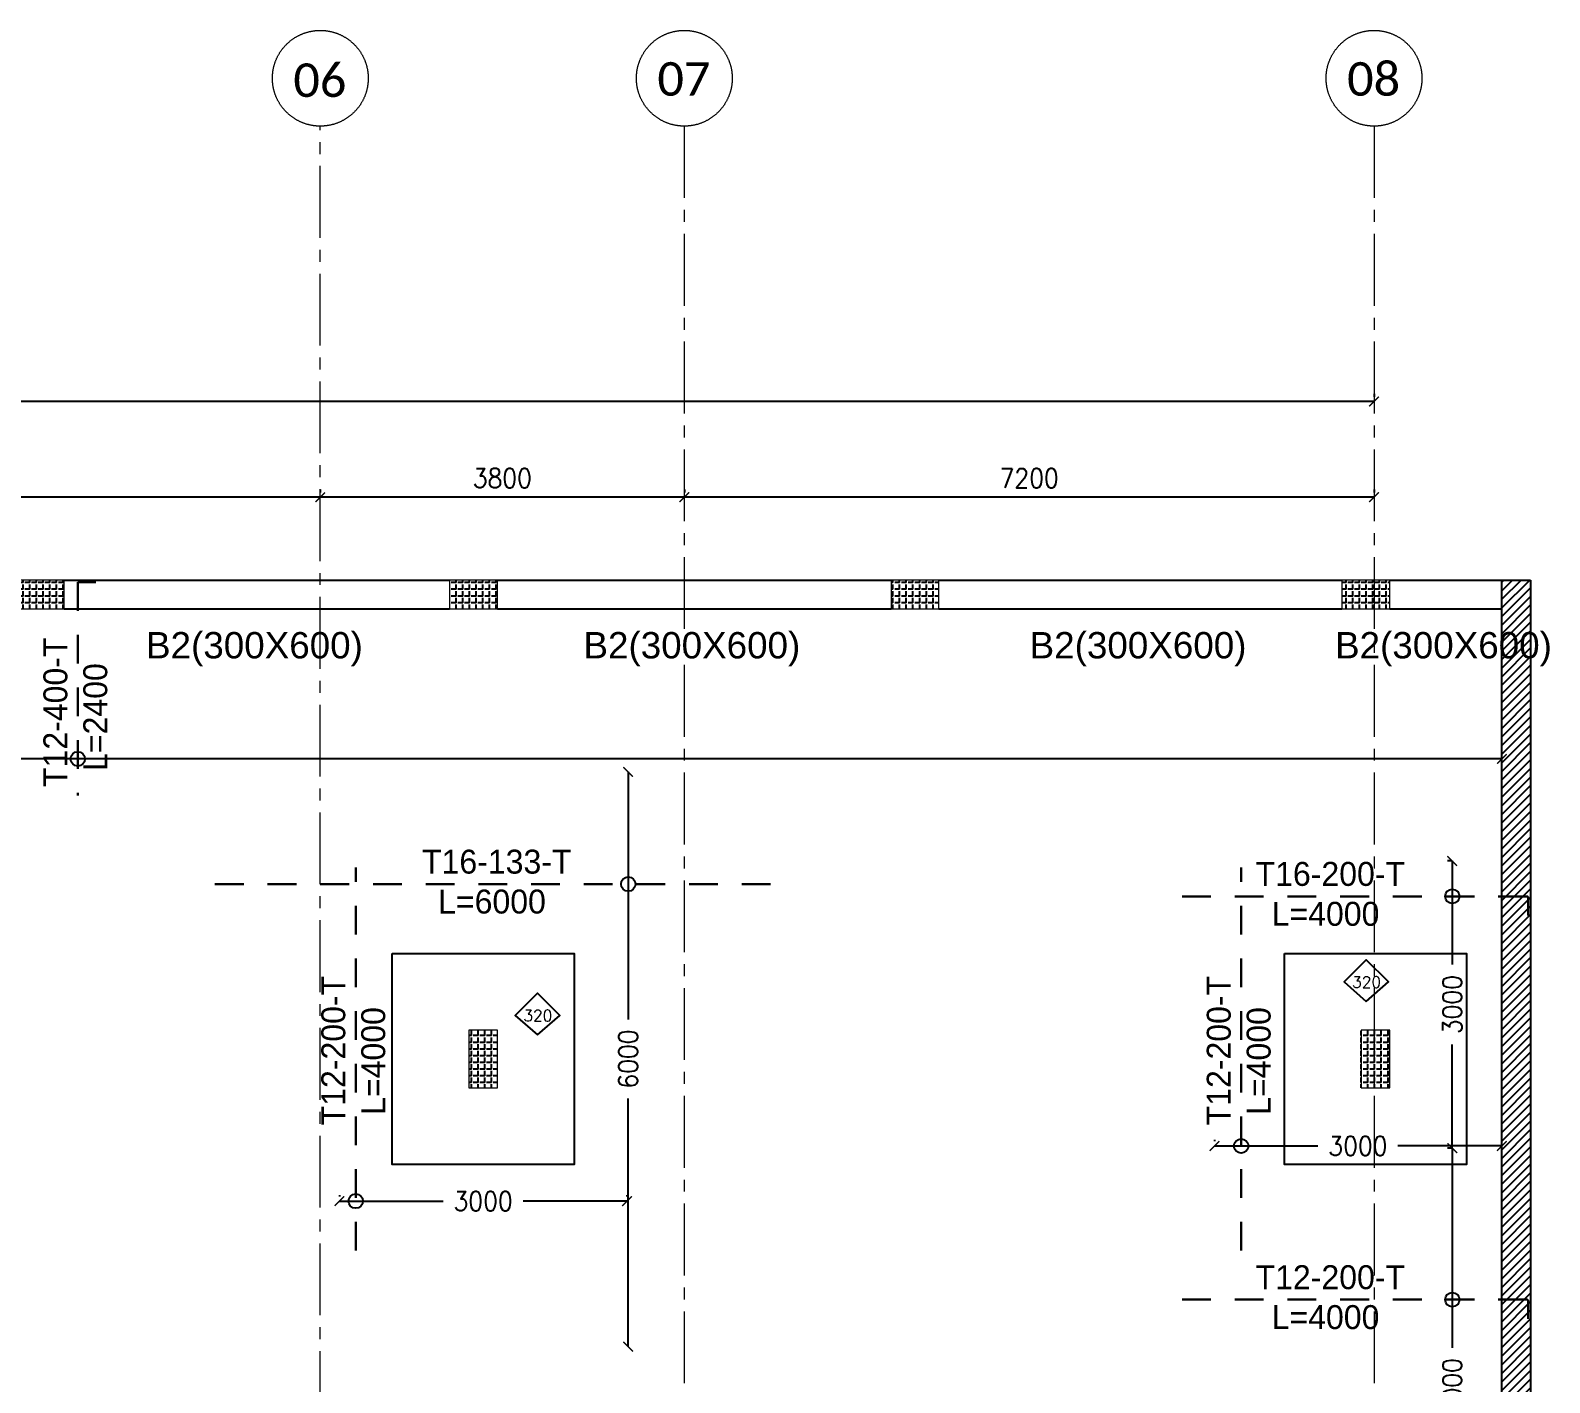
# Model space of a CAD drawing. Header units: millimetres. Extents: x -967280 to 3852, y 2833 to 1955156.
# Drawn here: x -708655 to -692796, y 514658 to 528777 of the extents above; entities that cross this region are included whole.
import ezdxf
from ezdxf.enums import TextEntityAlignment as Align

# ---------------------------------------------------------------- set-up
doc = ezdxf.new("R2010")
doc.units = ezdxf.units.MM
doc.header["$LTSCALE"] = 1000
doc.header["$PDMODE"] = 35
doc.header["$PDSIZE"] = 25
for name, pattern in [('$0$DASHED2', [0.375, 0.25, -0.125]), ('B05-FIRST FLOOR PLAN$0$DLINE', [0.55, 0.3, -0.25]), ('Columns_Structural070816$0$CENTER2', [1.125, 0.75, -0.125, 0.125, -0.125]), ('HRZN_Line-Ptrn-Sold', [9144001.0, 9144000.0, -1])]:
    doc.linetypes.add(name, pattern=pattern)
for name, color, linetype in [('_N-DIM 3', 7, 'Continuous'), ('B05-FIRST FLOOR PLAN$0$STR_ROOF RFT$0$S-SYMB', 30, 'Continuous'), ('R.C. footing', 4, 'Continuous'), ('S - BATH Hach', 1, 'Continuous'), ('S - col hach', 1, 'Continuous'), ('S -Beams', 2, 'Continuous'), ('S-TEXT', 2, 'Continuous'), ('SLAB', 210, 'Continuous')]:
    doc.layers.add(name, color=color, linetype=linetype)
for name, color, linetype, lineweight in [('A-AX-ATT-100', 7, 'HRZN_Line-Ptrn-Sold', 18), ('S - column', 6, 'Continuous', 60), ('ST-000-AXIS', 9, 'Columns_Structural070816$0$CENTER2', 9), ('ST-203-SLAB-TXT', 7, 'Continuous', 30), ('ST-206-SLAB-DIM', 1, 'Continuous', 20), ('ST-RFT-BOT', 2, '$0$DASHED2', 30), ('ST-RFT-TOP', 5, '$0$DASHED2', 30)]:
    doc.layers.add(name, color=color, linetype=linetype, lineweight=lineweight)
doc.styles.add('B05-FIRST FLOOR PLAN$0$XS-Roof RFT$0$T25-100', font='STENCIL.shx', dxfattribs={"height": 250})
doc.styles.add('Calibri_2', font='calibri.ttf', dxfattribs={"height": 300})
doc.styles.add('ROMANC', font='romanc.shx')
doc.styles.add('TUNELNO', font='romans.shx', dxfattribs={"width": 0.9})
doc.styles.add('XREF-ST-FRAMING 1ST FLOOR$0$STRECTURAL', font='arial.ttf')
doc.dimstyles.new('Copy(2) of DSEC', dxfattribs={"dimtxt": 200, "dimasz": 100, "dimexe": 50, "dimexo": 80, "dimgap": 100, "dimtad": 1, "dimdec": 0, "dimrnd": 5, "dimzin": 0, "dimdsep": 46, "dimtxsty": 'TUNELNO', "dimblk": 'ARCHTICK', "dimcen": 0.09, "dimclrd": 1, "dimclre": 1, "dimclrt": 3, "dimadec": 0, "dimazin": 0, "dimtfac": 0.78125, "dimtdec": 0, "dimtix": 1, "dimtmove": 2, "dimatfit": 3, "dimldrblk": 'ARCHTICK', "dimfxl": 1, "dimtolj": 1, "dimtzin": 0, "dimarcsym": 0})
pattern_1 = [(90, (-416898.87, -510539.72), (-69.85, 4e-15), [50.8, -19.05]), (180, (-416898.87, -510539.72), (-9e-15, -69.85), [50.8, -19.05])]
pattern_2 = [(90, (613578.686, -423037.37), (-69.85, 4e-15), [50.8, -19.05]), (180, (613578.686, -423037.37), (-9e-15, -69.85), [50.8, -19.05])]
pattern_3 = [(90, (613528.686, -423037.37), (-69.85, 4e-15), [50.8, -19.05]), (180, (613528.686, -423037.37), (-9e-15, -69.85), [50.8, -19.05])]

# ---------------------------------------------------------------- blocks, each defined once
blk = doc.blocks.new('_ArchTick')
at = {"color": 0, "linetype": 'ByBlock', "const_width": 0.15}
blk.add_lwpolyline([(-0.5, -0.5), (0.5, 0.5)], dxfattribs=at)
blk = doc.blocks.new('*D1052')
at = {"layer": 'Defpoints', "color": 0, "transparency": 16777216}
for p in [(-702385, 521035), (-702415, 515034), (-702385, 515034)]:
    blk.add_point(p, dxfattribs=at)
at = {"layer": 'ST-206-SLAB-DIM', "color": 1, "lineweight": -2, "transparency": 16777216}
for p, q in [((-702415, 521035), (-702415, 518450)), ((-702415, 515034), (-702415, 517625))]:
    blk.add_line(p, q, dxfattribs=at)
at = {"layer": 'ST-206-SLAB-DIM', "color": 1, "lineweight": -2, "transparency": 16777216, "xscale": 100, "yscale": 100, "zscale": 100}
for p, rotation in [((-702415, 521035), 90), ((-702415, 515034), 270)]:
    blk.add_blockref('_ArchTick', p, dxfattribs=dict(at, rotation=rotation))
at = {"layer": 'ST-206-SLAB-DIM', "color": 3, "transparency": 16777216, "insert": (-702415, 518037), "char_height": 200, "attachment_point": 5, "rotation": 90, "style": 'TUNELNO'}
blk.add_mtext('\\A1;6000', dxfattribs=at)
blk = doc.blocks.new('*D1053')
at = {"layer": 'Defpoints', "color": 0, "transparency": 16777216}
for p in [(-693737, 520105), (-693812, 517106), (-693737, 517106)]:
    blk.add_point(p, dxfattribs=at)
at = {"layer": 'ST-206-SLAB-DIM', "color": 1, "lineweight": -2, "transparency": 16777216}
for p, q in [((-693817, 520105), (-693862, 520105)), ((-693812, 520105), (-693812, 519023)), ((-693812, 517106), (-693812, 518188)), ((-693817, 517106), (-693862, 517106))]:
    blk.add_line(p, q, dxfattribs=at)
at = {"layer": 'ST-206-SLAB-DIM', "color": 1, "lineweight": -2, "transparency": 16777216, "xscale": 100, "yscale": 100, "zscale": 100}
for p, rotation in [((-693812, 520105), 90), ((-693812, 517106), 270)]:
    blk.add_blockref('_ArchTick', p, dxfattribs=dict(at, rotation=rotation))
at = {"layer": 'ST-206-SLAB-DIM', "color": 3, "transparency": 16777216, "insert": (-693812, 518605), "char_height": 200, "attachment_point": 5, "rotation": 90, "style": 'TUNELNO'}
blk.add_mtext('\\A1;3000', dxfattribs=at)
blk = doc.blocks.new('*D1016')
at = {"layer": 'Defpoints', "color": 0, "transparency": 16777216}
for p in [(-746629, 521171), (-746629, 521141), (-693294, 521141)]:
    blk.add_point(p, dxfattribs=at)
at = {"layer": 'ST-206-SLAB-DIM', "color": 1, "lineweight": -2, "transparency": 16777216}
for p, q in [((-746629, 521171), (-715373, 521171)), ((-693294, 521171), (-714367, 521171))]:
    blk.add_line(p, q, dxfattribs=at)
at = {"layer": 'ST-206-SLAB-DIM', "color": 1, "lineweight": -2, "transparency": 16777216, "xscale": 100, "yscale": 100, "zscale": 100, "rotation": 180}
blk.add_blockref('_ArchTick', (-746629, 521171), dxfattribs=at)
at = {"layer": 'ST-206-SLAB-DIM', "color": 1, "lineweight": -2, "transparency": 16777216, "xscale": 100, "yscale": 100, "zscale": 100}
blk.add_blockref('_ArchTick', (-693294, 521171), dxfattribs=at)
at = {"layer": 'ST-206-SLAB-DIM', "color": 3, "transparency": 16777216, "insert": (-714870, 521171), "char_height": 200, "attachment_point": 5, "style": 'TUNELNO'}
blk.add_mtext('\\A1;53335', dxfattribs=at)
blk = doc.blocks.new('*D1092')
at = {"layer": 'Defpoints', "color": 0, "transparency": 16777216}
for p in [(-696295, 517113), (-693294, 517129), (-693294, 517113)]:
    blk.add_point(p, dxfattribs=at)
at = {"layer": 'ST-206-SLAB-DIM', "color": 1, "lineweight": -2, "transparency": 16777216}
for p, q in [((-696295, 517193), (-696295, 517179)), ((-693294, 517193), (-693294, 517179)), ((-696295, 517129), (-695214, 517129)), ((-693294, 517129), (-694379, 517129))]:
    blk.add_line(p, q, dxfattribs=at)
at = {"layer": 'ST-206-SLAB-DIM', "color": 1, "lineweight": -2, "transparency": 16777216, "xscale": 100, "yscale": 100, "zscale": 100, "rotation": 180}
blk.add_blockref('_ArchTick', (-696295, 517129), dxfattribs=at)
at = {"layer": 'ST-206-SLAB-DIM', "color": 1, "lineweight": -2, "transparency": 16777216, "xscale": 100, "yscale": 100, "zscale": 100}
blk.add_blockref('_ArchTick', (-693294, 517129), dxfattribs=at)
at = {"layer": 'ST-206-SLAB-DIM', "color": 3, "transparency": 16777216, "insert": (-694797, 517129), "char_height": 200, "attachment_point": 5, "style": 'TUNELNO'}
blk.add_mtext('\\A1;3000', dxfattribs=at)
blk = doc.blocks.new('A$C46269fcd new')
at = {"layer": 'S - BATH Hach', "ltscale": 30, "transparency": 33554483}
h = blk.add_hatch(dxfattribs=at)
h.set_pattern_fill('ANSI31', color=1, scale=20)
h.set_pattern_definition([(45, (643184.17, -484711.8), (-44.9012806, 44.9012806), [])])
h.paths.add_polyline_path([(47835, 35800), (47835, -9200), (-6100, -9200), (-6100, 35800), (-5800, 35800), (-5800, -8900), (47535, -8900), (47535, 35800)])
at = {"layer": 'S - col hach', "true_color": 0xcd6928}
h = blk.add_hatch(dxfattribs=at)
h.set_pattern_fill('ANGLE', color=32, scale=10, angle=90)
h.set_pattern_definition(pattern_1)
h.paths.add_polyline_path([(37050, 31100), (36750, 31100), (36750, 30500), (37050, 30500)])
h = blk.add_hatch(dxfattribs=at)
h.set_pattern_fill('ANGLE', color=32, scale=10, angle=90)
h.set_pattern_definition(pattern_1)
h.paths.add_polyline_path([(46365, 31100), (46065, 31100), (46065, 30500), (46365, 30500)])
at = {"layer": 'R.C. footing'}
blk.add_line((47535, 35800), (47535, 35800), dxfattribs=at)
at = {"layer": 'R.C. footing', "color": 4, "ltscale": 30}
blk.add_lwpolyline([(47835, 35800), (47835, -9200), (-6100, -9200), (-6100, 35800), (-5800, 35800), (-5800, -8900), (47535, -8900), (47535, 35800)], close=True, dxfattribs=at)
at = {"layer": 'S - column', "lineweight": 15}
for points in [[(37050, 31100), (36750, 31100), (36750, 30500), (37050, 30500)], [(46365, 31100), (46065, 31100), (46065, 30500), (46365, 30500)]]:
    blk.add_lwpolyline(points, close=True, dxfattribs=at)
blk = doc.blocks.new('str col s')
at = {"layer": 'S - col hach', "true_color": 0xcd6928}
h = blk.add_hatch(dxfattribs=at)
h.set_pattern_fill('ANGLE', color=32, scale=10, angle=90)
h.set_pattern_definition(pattern_3)
h.paths.add_polyline_path([(5275, -300), (5275, 0), (4775, 0), (4775, -300)])
h = blk.add_hatch(dxfattribs=at)
h.set_pattern_fill('ANGLE', color=32, scale=10, angle=90)
h.set_pattern_definition(pattern_2)
h.paths.add_polyline_path([(9300, 0), (9300, -300), (9800, -300), (9800, 0)])
h = blk.add_hatch(dxfattribs=at)
h.set_pattern_fill('ANGLE', color=32, scale=10, angle=90)
h.set_pattern_definition(pattern_3)
h.paths.add_polyline_path([(13908, 0), (13908, -300), (14408, -300), (14408, 0)])
h = blk.add_hatch(dxfattribs=at)
h.set_pattern_fill('ANGLE', color=32, scale=10, angle=90)
h.set_pattern_definition(pattern_2)
h.paths.add_polyline_path([(19115, -300), (19115, 0), (18615, 0), (18615, -300)])
at = {"layer": 'S - column', "lineweight": 15}
for points in [[(5275, 0), (4775, 0), (4775, -300), (5275, -300)], [(9800, 0), (9300, 0), (9300, -300), (9800, -300)], [(14408, 0), (13908, 0), (13908, -300), (14408, -300)], [(19115, 0), (18615, 0), (18615, -300), (19115, -300)]]:
    blk.add_lwpolyline(points, close=True, dxfattribs=at)
blk = doc.blocks.new('*D1134')
at = {"layer": 'Defpoints', "color": 0, "transparency": 16777216}
for p in [(-702428, 516553), (-705429, 516537), (-702428, 516537)]:
    blk.add_point(p, dxfattribs=at)
at = {"layer": 'ST-206-SLAB-DIM', "color": 1, "lineweight": -2, "transparency": 16777216}
for p, q in [((-705429, 516617), (-705429, 516603)), ((-705429, 516553), (-704346, 516553)), ((-702428, 516553), (-703512, 516553)), ((-702428, 516617), (-702428, 516603))]:
    blk.add_line(p, q, dxfattribs=at)
at = {"layer": 'ST-206-SLAB-DIM', "color": 1, "lineweight": -2, "transparency": 16777216, "xscale": 100, "yscale": 100, "zscale": 100, "rotation": 180}
blk.add_blockref('_ArchTick', (-705429, 516553), dxfattribs=at)
at = {"layer": 'ST-206-SLAB-DIM', "color": 1, "lineweight": -2, "transparency": 16777216, "xscale": 100, "yscale": 100, "zscale": 100}
blk.add_blockref('_ArchTick', (-702428, 516553), dxfattribs=at)
at = {"layer": 'ST-206-SLAB-DIM', "color": 3, "transparency": 16777216, "insert": (-703929, 516553), "char_height": 200, "attachment_point": 5, "style": 'TUNELNO'}
blk.add_mtext('\\A1;3000', dxfattribs=at)
blk = doc.blocks.new('*D1101')
at = {"layer": 'Defpoints', "color": 0, "transparency": 16777216}
for p in [(-693737, 517106), (-693812, 513106), (-693737, 513106)]:
    blk.add_point(p, dxfattribs=at)
at = {"layer": 'ST-206-SLAB-DIM', "color": 1, "lineweight": -2, "transparency": 16777216}
for p, q in [((-693817, 517106), (-693862, 517106)), ((-693812, 517106), (-693812, 515023)), ((-693812, 513106), (-693812, 514188)), ((-693817, 513106), (-693862, 513106))]:
    blk.add_line(p, q, dxfattribs=at)
at = {"layer": 'ST-206-SLAB-DIM', "color": 1, "lineweight": -2, "transparency": 16777216, "xscale": 100, "yscale": 100, "zscale": 100}
for p, rotation in [((-693812, 517106), 90), ((-693812, 513106), 270)]:
    blk.add_blockref('_ArchTick', p, dxfattribs=dict(at, rotation=rotation))
at = {"layer": 'ST-206-SLAB-DIM', "color": 3, "transparency": 16777216, "insert": (-693812, 514605), "char_height": 200, "attachment_point": 5, "rotation": 90, "style": 'TUNELNO'}
blk.add_mtext('\\A1;4000', dxfattribs=at)
blk = doc.blocks.new('Grid - HRZN_G-Datm-Grid-Head-1554275-FIRST FLOOR FFL_1_')
at = {"layer": 'A-AX-ATT-100'}
blk.add_circle((0, 0), 5, dxfattribs=at)
blk = doc.blocks.new('*D1489')
at = {"layer": '_N-DIM 3', "color": 1, "linetype": 'Continuous', "lineweight": -2, "ltscale": 30, "transparency": 16777216}
for p, q in [((555899, 747185), (555899, 747155)), ((563099, 747185), (563099, 747155)), ((563099, 747105), (555899, 747105))]:
    blk.add_line(p, q, dxfattribs=at)
at = {"layer": 'Defpoints', "color": 0, "linetype": 'Continuous', "ltscale": 30, "transparency": 16777216}
for p in [(555899, 747105), (555899, 747105), (563099, 747105)]:
    blk.add_point(p, dxfattribs=at)
at = {"layer": '_N-DIM 3', "color": 1, "linetype": 'Continuous', "lineweight": -2, "ltscale": 30, "transparency": 16777216, "xscale": 100, "yscale": 100, "zscale": 100, "rotation": 180}
blk.add_blockref('_ArchTick', (555899, 747105), dxfattribs=at)
at = {"layer": '_N-DIM 3', "color": 1, "linetype": 'Continuous', "lineweight": -2, "ltscale": 30, "transparency": 16777216, "xscale": 100, "yscale": 100, "zscale": 100}
blk.add_blockref('_ArchTick', (563099, 747105), dxfattribs=at)
at = {"layer": '_N-DIM 3', "color": 3, "linetype": 'Continuous', "ltscale": 30, "transparency": 16777216, "insert": (559499, 747305), "char_height": 200, "attachment_point": 5, "style": 'TUNELNO'}
blk.add_mtext('\\A1;7200', dxfattribs=at)
blk = doc.blocks.new('*D1490')
at = {"layer": '_N-DIM 3', "color": 1, "linetype": 'Continuous', "lineweight": -2, "ltscale": 30, "transparency": 16777216}
for p, q in [((552099, 747185), (552099, 747155)), ((555899, 747185), (555899, 747155)), ((555899, 747105), (552099, 747105))]:
    blk.add_line(p, q, dxfattribs=at)
at = {"layer": 'Defpoints', "color": 0, "linetype": 'Continuous', "ltscale": 30, "transparency": 16777216}
for p in [(552099, 747105), (552099, 747105), (555899, 747105)]:
    blk.add_point(p, dxfattribs=at)
at = {"layer": '_N-DIM 3', "color": 1, "linetype": 'Continuous', "lineweight": -2, "ltscale": 30, "transparency": 16777216, "xscale": 100, "yscale": 100, "zscale": 100, "rotation": 180}
blk.add_blockref('_ArchTick', (552099, 747105), dxfattribs=at)
at = {"layer": '_N-DIM 3', "color": 1, "linetype": 'Continuous', "lineweight": -2, "ltscale": 30, "transparency": 16777216, "xscale": 100, "yscale": 100, "zscale": 100}
blk.add_blockref('_ArchTick', (555899, 747105), dxfattribs=at)
at = {"layer": '_N-DIM 3', "color": 3, "linetype": 'Continuous', "ltscale": 30, "transparency": 16777216, "insert": (553999, 747305), "char_height": 200, "attachment_point": 5, "style": 'TUNELNO'}
blk.add_mtext('\\A1;3800', dxfattribs=at)
blk = doc.blocks.new('*D1491')
at = {"layer": '_N-DIM 3', "color": 1, "linetype": 'Continuous', "lineweight": -2, "ltscale": 30, "transparency": 16777216}
for p, q in [((544499, 747185), (544499, 747155)), ((552099, 747185), (552099, 747155)), ((552099, 747105), (544499, 747105))]:
    blk.add_line(p, q, dxfattribs=at)
at = {"layer": 'Defpoints', "color": 0, "linetype": 'Continuous', "ltscale": 30, "transparency": 16777216}
for p in [(544499, 747105), (544499, 747105), (552099, 747105)]:
    blk.add_point(p, dxfattribs=at)
at = {"layer": '_N-DIM 3', "color": 1, "linetype": 'Continuous', "lineweight": -2, "ltscale": 30, "transparency": 16777216, "xscale": 100, "yscale": 100, "zscale": 100, "rotation": 180}
blk.add_blockref('_ArchTick', (544499, 747105), dxfattribs=at)
at = {"layer": '_N-DIM 3', "color": 1, "linetype": 'Continuous', "lineweight": -2, "ltscale": 30, "transparency": 16777216, "xscale": 100, "yscale": 100, "zscale": 100}
blk.add_blockref('_ArchTick', (552099, 747105), dxfattribs=at)
at = {"layer": '_N-DIM 3', "color": 3, "linetype": 'Continuous', "ltscale": 30, "transparency": 16777216, "insert": (548299, 747305), "char_height": 200, "attachment_point": 5, "style": 'TUNELNO'}
blk.add_mtext('\\A1;7600', dxfattribs=at)
blk = doc.blocks.new('*D1496')
at = {"layer": '_N-DIM 3', "color": 1, "linetype": 'Continuous', "lineweight": -2, "ltscale": 30, "transparency": 16777216}
for p, q in [((516899, 748185), (516899, 748155)), ((563099, 748105), (516899, 748105)), ((563099, 748185), (563099, 748155))]:
    blk.add_line(p, q, dxfattribs=at)
at = {"layer": 'Defpoints', "color": 0, "linetype": 'Continuous', "ltscale": 30, "transparency": 16777216}
for p in [(516899, 748105), (516899, 748105), (563099, 748105)]:
    blk.add_point(p, dxfattribs=at)
at = {"layer": '_N-DIM 3', "color": 1, "linetype": 'Continuous', "lineweight": -2, "ltscale": 30, "transparency": 16777216, "xscale": 100, "yscale": 100, "zscale": 100, "rotation": 180}
blk.add_blockref('_ArchTick', (516899, 748105), dxfattribs=at)
at = {"layer": '_N-DIM 3', "color": 1, "linetype": 'Continuous', "lineweight": -2, "ltscale": 30, "transparency": 16777216, "xscale": 100, "yscale": 100, "zscale": 100}
blk.add_blockref('_ArchTick', (563099, 748105), dxfattribs=at)
at = {"layer": '_N-DIM 3', "color": 3, "linetype": 'Continuous', "ltscale": 30, "transparency": 16777216, "insert": (539999, 748305), "char_height": 200, "attachment_point": 5, "style": 'TUNELNO'}
blk.add_mtext('\\A1;46200', dxfattribs=at)
blk = doc.blocks.new('AXES-00')
at = {"layer": 'ST-000-AXIS'}
for p, q in [((552098.9, 695813.8), (552098.9, 750979.6)), ((555898.9, 750979.6), (555898.9, 695813.8)), ((563098.9, 750979.6), (563098.9, 695813.8))]:
    blk.add_line(p, q, dxfattribs=at)
at = {"layer": 'A-AX-ATT-100', "xscale": 99.99999999999993, "yscale": 99.99999999999993, "zscale": 99.99999999999993}
blk.add_blockref('Grid - HRZN_G-Datm-Grid-Head-1554275-FIRST FLOOR FFL_1_', (552098.9, 751479.6), dxfattribs=at)
at = {"layer": 'A-AX-ATT-100', "xscale": 99.99999999999993, "yscale": 99.99999999999993, "zscale": 99.99999999999993, "rotation": 180}
for p in [(555898.9, 751479.6), (563098.9, 751479.6)]:
    blk.add_blockref('Grid - HRZN_G-Datm-Grid-Head-1554275-FIRST FLOOR FFL_1_', p, dxfattribs=at)
at = {"layer": 'A-AX-ATT-100', "linetype": 'Continuous', "lineweight": 13, "char_height": 350, "width": 673.417, "attachment_point": 1, "style": 'Calibri_2'}
for s, insert in [('06', (551817.7, 751634.5)), ('07', (555618, 751647.5)), ('08', (562818, 751647.5))]:
    blk.add_mtext(s, dxfattribs=dict(at, insert=insert))
at = {"layer": '_N-DIM 3', "color": 3, "linetype": 'Continuous', "ltscale": 30}
for base, p1, p2, picture, middle in [((516898.9, 748104.7), (563098.9, 748104.7), (516898.9, 748104.7), '*D1496', (539998.9, 748304.7)), ((544498.9, 747104.7), (552098.9, 747104.7), (544498.9, 747104.7), '*D1491', (548298.9, 747304.7)), ((552098.9, 747104.7), (555898.9, 747104.7), (552098.9, 747104.7), '*D1490', (553998.9, 747304.7)), ((555898.9, 747104.7), (563098.9, 747104.7), (555898.9, 747104.7), '*D1489', (559498.9, 747304.7))]:
    dim = blk.add_linear_dim(base=base, p1=p1, p2=p2, dimstyle='Copy(2) of DSEC', dxfattribs=at)
    dim.commit()
    dim.dimension.update_dxf_attribs({"geometry": picture, "text_midpoint": middle})

msp = doc.modelspace()

# ---------------------------------------------------------------- linework, layer by layer
at = {"layer": 'B05-FIRST FLOOR PLAN$0$STR_ROOF RFT$0$S-SYMB'}
for centre in [(-708160.5, 521170.8), (-702414.5, 519863.6), (-693811.6, 519735.5), (-696015.6, 517129.2), (-705258.9, 516553.3), (-693811.6, 515524.6)]:
    msp.add_circle(centre, 75, dxfattribs=at)
at = {"layer": 'S -Beams', "ltscale": 30}
for p, q in [((-708303.7, 523037.4), (-704278.7, 523037.4)), ((-703778.7, 523037.4), (-699671, 523037.4)), ((-699171, 523037.4), (-694963.4, 523037.4)), ((-694463.4, 523037.4), (-693293.7, 523037.4)), ((-708303.7, 522737.4), (-704278.7, 522737.4)), ((-703778.7, 522737.4), (-699671, 522737.4)), ((-699171, 522737.4), (-694963.4, 522737.4)), ((-694463.4, 522737.4), (-693293.7, 522737.4))]:
    msp.add_line(p, q, dxfattribs=at)
at = {"layer": 'S-TEXT', "color": 7, "true_color": 0xffffff}
for points in [[(-694709.9, 518638.9), (-694477.6, 518841.2), (-694709.9, 519073.5), (-694942.2, 518841.2)], [(-703361.2, 518289.4), (-703128.9, 518491.7), (-703361.2, 518724), (-703593.5, 518491.7)]]:
    msp.add_lwpolyline(points, close=True, dxfattribs=at)
at = {"layer": 'SLAB', "color": 2, "linetype": 'Continuous', "ltscale": 30}
for points in [[(-704878.7, 519137.4), (-702978.7, 519137.4), (-702978.7, 516937.4), (-704878.7, 516937.4)], [(-695563.4, 519137.4), (-693663.4, 519137.4), (-693663.4, 516937.4), (-695563.4, 516937.4)]]:
    msp.add_lwpolyline(points, close=True, dxfattribs=at)
at = {"layer": 'ST-RFT-TOP', "linetype": 'B05-FIRST FLOOR PLAN$0$DLINE'}
for points in [[(-707970.5, 523017.4), (-708160.5, 523017.4), (-708160.5, 520787.4)], [(-705258.9, 516037.4), (-705258.9, 520037.4)], [(-696015.6, 516037.4), (-696015.6, 520037.4)], [(-700928.7, 519863.6), (-706928.7, 519863.6)]]:
    msp.add_lwpolyline(points, dxfattribs=at)
for points in [[(-693018.7, 519535.5), (-693018.7, 519723, 0.4142136), (-693031.2, 519735.5), (-696824.1, 519735.5)], [(-693018.7, 515324.6), (-693018.7, 515512.1, 0.4142136), (-693031.2, 515524.6), (-696824.1, 515524.6)]]:
    msp.add_lwpolyline(points, format="xyb", dxfattribs=at)

# ---------------------------------------------------------------- block references
at = {"layer": 'S - column', "color": 7, "true_color": 0xffffff}
msp.add_blockref('A$C46269fcd new', (-740828.7, 487237.4), dxfattribs=at)
at = {"layer": 'S -Beams'}
msp.add_blockref('AXES-00', (-1257727.6, -223202.4), dxfattribs=at)
at = {"layer": 'ST-RFT-BOT', "color": 1, "linetype": 'Continuous'}
msp.add_blockref('str col s', (-713578.7, 523037.4), dxfattribs=at)

# ---------------------------------------------------------------- texts
at = {"layer": 'S-TEXT', "color": 3, "char_height": 117.6, "attachment_point": 1, "style": 'ROMANC'}
for insert in [(-694857.7, 518898.8), (-703509, 518549.3)]:
    msp.add_mtext_dynamic_manual_height_columns('320', width=355714.721, gutter_width=588, heights=[0], dxfattribs=dict(at, insert=insert))
at = {"layer": 'ST-203-SLAB-TXT', "style": 'B05-FIRST FLOOR PLAN$0$XS-Roof RFT$0$T25-100'}
for s, p in [('T12-400-T', (-708269.7, 520876.9)), ('L=2400', (-707853.1, 521045)), ('T12-200-T', (-705368.2, 517344.5)), ('T12-200-T', (-696124.9, 517344.5)), ('L=4000', (-704951.5, 517453.9)), ('L=4000', (-695708.2, 517453.9))]:
    msp.add_text(s, height=250, rotation=90, dxfattribs=at).set_placement(p)
at = {"layer": 'ST-203-SLAB-TXT', "style": 'XREF-ST-FRAMING 1ST FLOOR$0$STRECTURAL'}
for p in [(-706316.2, 522357.6), (-701749.9, 522357.6), (-697092.2, 522357.6), (-693903.8, 522357.6)]:
    msp.add_text('B2(300X600)', height=275, dxfattribs=at).set_placement(p, align=Align.MIDDLE_CENTER)
at = {"layer": 'ST-203-SLAB-TXT', "style": 'B05-FIRST FLOOR PLAN$0$XS-Roof RFT$0$T25-100'}
for s, p in [('T16-133-T', (-704567.1, 519972.9)), ('T16-200-T', (-695865.5, 519844.8)), ('L=6000', (-704399, 519556.2)), ('L=4000', (-695697.4, 519428.1)), ('T12-200-T', (-695865.5, 515633.9)), ('L=4000', (-695697.4, 515217.2))]:
    msp.add_text(s, height=250, dxfattribs=at).set_placement(p)

# ---------------------------------------------------------------- dimensions: what is measured, and where the dimension line sits
at = {"layer": 'ST-206-SLAB-DIM'}
for base, p1, p2, angle, picture, middle in [((-746628.7, 521170.8), (-693293.7, 521140.8), (-746628.7, 521140.8), 180, '*D1016', (-714870.1, 521170.8)), ((-702414.6, 515034.4), (-702384.6, 521035.3), (-702384.6, 515034.4), 270, '*D1052', (-702414.6, 518037.4)), ((-693811.6, 517105.9), (-693737.1, 520104.8), (-693737.1, 517105.9), 270, '*D1053', (-693811.6, 518605.4)), ((-693293.7, 517129.2), (-696294.6, 517113), (-693293.7, 517113), 0, '*D1092', (-694796.6, 517129.2)), ((-693811.7, 513105.9), (-693737.2, 517105.9), (-693737.2, 513105.9), 270, '*D1101', (-693811.7, 514605.4)), ((-702428.2, 516553.3), (-705429.1, 516537), (-702428.2, 516537), 0, '*D1134', (-703928.7, 516553.3))]:
    dim = msp.add_linear_dim(base=base, p1=p1, p2=p2, angle=angle, dimstyle='Copy(2) of DSEC', dxfattribs=at)
    dim.commit()
    dim.dimension.update_dxf_attribs({"geometry": picture, "text_midpoint": middle, "dimtype": 161})

doc.saveas('drawing.dxf')
